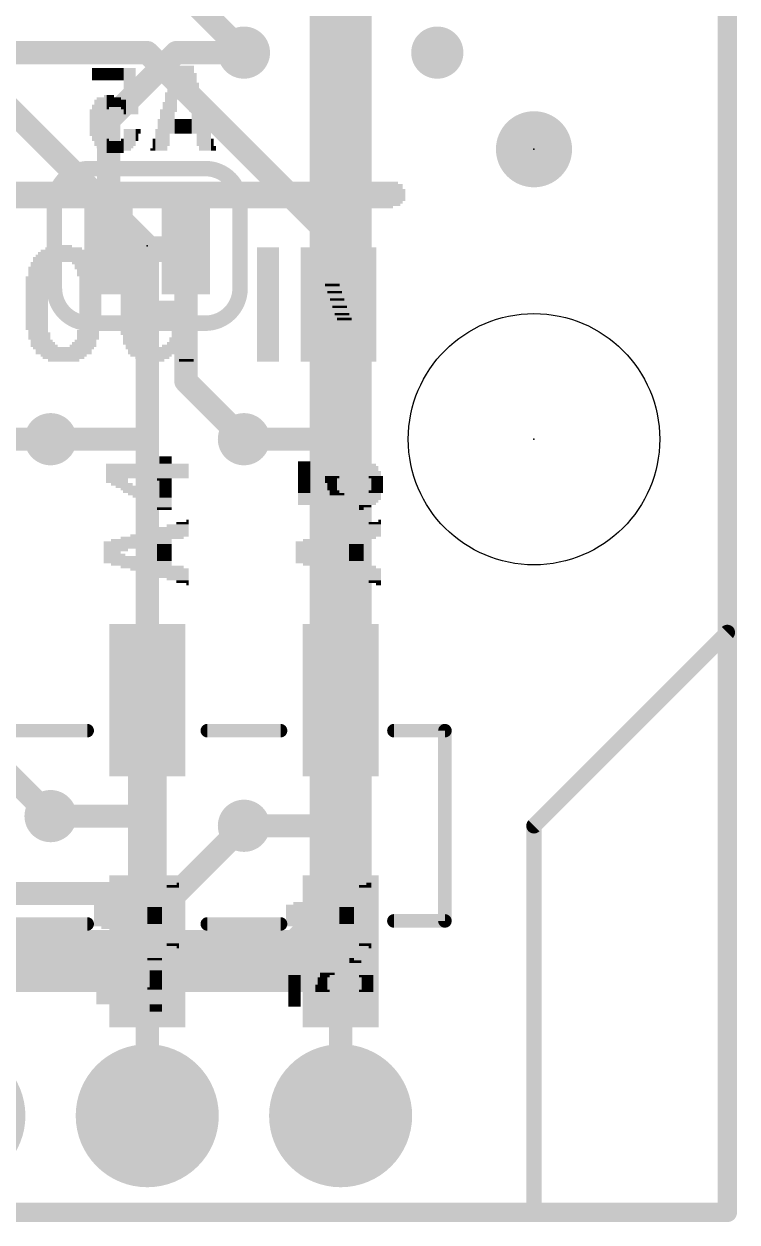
# Model space of a CAD drawing. Extents: x -25 to 82, y -36 to 56.
# Drawn here: x 59.34 to 68.71, y -2.67 to 13.08 of the extents above; entities that cross this region are included whole.
import ezdxf

# ---------------------------------------------------------------- set-up
doc = ezdxf.new("R2010")
doc.units = 0
for name, color, linetype in [('1', 12, 'CONTINUOUS'), ('16', 132, 'CONTINUOUS'), ('17', 110, 'CONTINUOUS'), ('18', 110, 'CONTINUOUS'), ('20', 31, 'CONTINUOUS'), ('21', 41, 'CONTINUOUS'), ('22', 40, 'CONTINUOUS'), ('23', 53, 'CONTINUOUS'), ('24', 53, 'CONTINUOUS'), ('51', 53, 'CONTINUOUS')]:
    doc.layers.add(name, color=color, linetype=linetype)

# ---------------------------------------------------------------- blocks, each defined once
blk = doc.blocks.new('RECT')
blk.add_solid([(-0.5, -0.5), (0.5, -0.5), (-0.5, 0.5), (0.5, 0.5)])
blk = doc.blocks.new('PIE')
at = {"const_width": 0.5}
blk.add_lwpolyline([(0, -0.25, 1), (0, 0.25, 1), (0, -0.25)], format="xyb", dxfattribs=at)
blk = doc.blocks.new('ROUNDP')
at = {"const_width": 0.5}
blk.add_lwpolyline([(0, -0.25, 1), (0, 0.25, 1), (0, -0.25)], format="xyb", dxfattribs=at)
blk = doc.blocks.new('ROUNDV')
at = {"const_width": 0.5}
blk.add_lwpolyline([(0, -0.25, 1), (0, 0.25, 1), (0, -0.25)], format="xyb", dxfattribs=at)

msp = doc.modelspace()

# ---------------------------------------------------------------- linework, layer by layer
at = {"layer": '1'}
for points, const_width in [([(68.58, 55.88), (68.58, -2.54)], 0.254), ([(62.23, 12.7), (60.96, 13.97)], 0.3048), ([(43.18, 12.7), (60.96, 12.7)], 0.3048), ([(60.96, 12.7), (63.5, 10.16)], 0.3048), ([(59.055, 12.065), (60.96, 10.16)], 0.3048), ([(60.96, 10.16), (60.96, 7.62)], 0.3048), ([(63.5, 10.16), (63.5, 7.62)], 0.3048), ([(59.69, 7.62), (60.96, 7.62)], 0.3048), ([(60.96, 7.62), (60.96, 2.667)], 0.3048), ([(62.23, 7.62), (63.5, 7.62)], 0.3048), ([(63.5, 7.62), (63.5, 4.19)], 0.3048), ([(60.96, 4.19), (60.96, 0.89)], 0.508), ([(60.96, 4.19), (60.96, 0.89)], 0.508), ([(63.5, 4.19), (63.5, 0.89)], 0.508), ([(63.5, 4.19), (63.5, 0.89)], 0.508), ([(60.96, 4.19), (60.96, 2.667)], 0.254), ([(63.5, 2.54), (63.5, 4.19)], 0.3048), ([(59.69, 2.667), (60.96, 2.667)], 0.3048), ([(60.96, 2.667), (60.96, 0.89)], 0.3048), ([(62.23, 2.54), (63.5, 2.54)], 0.3048), ([(63.5, 2.54), (63.5, 0.89)], 0.254), ([(60.96, 0.89), (60.96, -1.27)], 0.3048), ([(63.5, 0.89), (63.5, -1.27)], 0.3048), ([(68.58, -2.54), (0, -2.54)], 0.254)]:
    msp.add_lwpolyline(points, dxfattribs=dict(at, const_width=const_width))
for points, const_width in [([(61.0139, 12.7539, 1), (60.9061, 12.6461)], 0.1524), ([(60.96, 12.6238, 1), (60.96, 12.7762)], 0.1524), ([(62.1761, 12.6461, 1), (62.2839, 12.7539)], 0.1524), ([(61.0362, 10.16, 1), (60.8838, 10.16)], 0.1524), ([(60.9061, 10.1061, 1), (61.0139, 10.2139)], 0.1524), ([(63.5762, 10.16, 1), (63.4238, 10.16)], 0.1524), ([(63.4461, 10.1061, 1), (63.5539, 10.2139)], 0.1524), ([(59.69, 7.6962, 1), (59.69, 7.5438)], 0.1524), ([(61.0362, 7.62, 1), (60.8838, 7.62)], 0.1524), ([(60.96, 7.5438, 1), (60.96, 7.6962)], 0.1524), ([(62.23, 7.6962, 1), (62.23, 7.5438)], 0.1524), ([(63.5762, 7.62, 1), (63.4238, 7.62)], 0.1524), ([(63.5, 7.5438, 1), (63.5, 7.6962)], 0.1524), ([(60.8838, 7.62, 1), (61.0362, 7.62)], 0.1524), ([(63.4238, 7.62, 1), (63.5762, 7.62)], 0.1524), ([(61.087, 4.19, 1), (60.833, 4.19)], 0.254), ([(61.087, 4.19, 1), (60.833, 4.19)], 0.254), ([(63.627, 4.19, 1), (63.373, 4.19)], 0.254), ([(63.627, 4.19, 1), (63.373, 4.19)], 0.254), ([(61.0235, 4.19, 1), (60.8965, 4.19)], 0.127), ([(63.5762, 4.19, 1), (63.4238, 4.19)], 0.1524), ([(63.4238, 4.19, 1), (63.5762, 4.19)], 0.1524), ([(59.69, 2.7432, 1), (59.69, 2.5908)], 0.1524), ([(61.0362, 2.667, 1), (60.8838, 2.667)], 0.1524), ([(60.8838, 2.667, 1), (61.0362, 2.667)], 0.1524), ([(60.8965, 2.667, 1), (61.0235, 2.667)], 0.127), ([(60.96, 2.5908, 1), (60.96, 2.7432)], 0.1524), ([(62.23, 2.6162, 1), (62.23, 2.4638)], 0.1524), ([(63.5, 2.4638, 1), (63.5, 2.6162)], 0.1524), ([(63.4238, 2.54, 1), (63.5762, 2.54)], 0.1524), ([(63.5635, 2.54, 1), (63.4365, 2.54)], 0.127), ([(60.833, 0.89, 1), (61.087, 0.89)], 0.254), ([(60.833, 0.89, 1), (61.087, 0.89)], 0.254), ([(61.0362, 0.89, 1), (60.8838, 0.89)], 0.1524), ([(60.8838, 0.89, 1), (61.0362, 0.89)], 0.1524), ([(63.373, 0.89, 1), (63.627, 0.89)], 0.254), ([(63.373, 0.89, 1), (63.627, 0.89)], 0.254), ([(63.5762, 0.89, 1), (63.4238, 0.89)], 0.1524), ([(63.4365, 0.89, 1), (63.5635, 0.89)], 0.127), ([(60.8838, -1.27, 1), (61.0362, -1.27)], 0.1524), ([(63.4238, -1.27, 1), (63.5762, -1.27)], 0.1524), ([(68.5165, -2.54, 1), (68.6435, -2.54)], 0.127), ([(68.58, -2.6035, 1), (68.58, -2.4765)], 0.127)]:
    msp.add_lwpolyline(points, format="xyb", dxfattribs=dict(at, const_width=const_width))
at = {"layer": '16'}
for points, const_width in [([(68.58, 55.88), (68.58, -2.54)], 0.254), ([(63.5, 1.27), (63.5, 13.97)], 0.8128), ([(61.341, 12.7), (60.452, 11.811)], 0.3048), ([(61.341, 12.7), (62.23, 12.7)], 0.3048), ([(60.452, 10.16), (60.452, 11.811)], 0.3048), ([(61.468, 10.16), (60.452, 10.16)], 0.254), ([(61.468, 10.16), (60.452, 10.16)], 0.254), ([(61.468, 10.16), (61.468, 8.382)], 0.3048), ([(53.34, 9.017), (59.69, 2.667)], 0.3048), ([(61.468, 8.382), (62.23, 7.62)], 0.3048), ([(58.42, 7.62), (59.69, 7.62)], 0.3048), ([(61.341, 1.651), (62.23, 2.54)], 0.3048), ([(59.182, 1.651), (61.341, 1.651)], 0.3048), ([(62.992, 0.762), (63.5, 1.27)], 0.8128), ([(58.42, 0.762), (62.992, 0.762)], 0.8128), ([(68.58, -2.54), (0, -2.54)], 0.254)]:
    msp.add_lwpolyline(points, dxfattribs=dict(at, const_width=const_width))
for points, const_width in [([(61.341, 12.7762, 1), (61.341, 12.6238)], 0.1524), ([(61.3949, 12.6461, 1), (61.2871, 12.7539)], 0.1524), ([(62.23, 12.6238, 1), (62.23, 12.7762)], 0.1524), ([(60.5282, 11.811, 1), (60.3758, 11.811)], 0.1524), ([(60.3981, 11.8649, 1), (60.5059, 11.7571)], 0.1524), ([(60.3758, 10.16, 1), (60.5282, 10.16)], 0.1524), ([(60.452, 10.2235, 1), (60.452, 10.0965)], 0.127), ([(60.452, 10.2235, 1), (60.452, 10.0965)], 0.127), ([(61.5442, 10.16, 1), (61.3918, 10.16)], 0.1524), ([(61.468, 10.0965, 1), (61.468, 10.2235)], 0.127), ([(61.468, 10.0965, 1), (61.468, 10.2235)], 0.127), ([(61.5219, 8.4359, 1), (61.4141, 8.3281)], 0.1524), ([(61.3918, 8.382, 1), (61.5442, 8.382)], 0.1524), ([(59.69, 7.5438, 1), (59.69, 7.6962)], 0.1524), ([(62.1761, 7.5661, 1), (62.2839, 7.6739)], 0.1524), ([(59.6361, 2.6131, 1), (59.7439, 2.7209)], 0.1524), ([(62.2839, 2.4861, 1), (62.1761, 2.5939)], 0.1524), ([(61.2871, 1.7049, 1), (61.3949, 1.5971)], 0.1524), ([(61.341, 1.5748, 1), (61.341, 1.7272)], 0.1524), ([(63.6437, 1.1263, 1), (63.3563, 1.4137)], 0.4064), ([(63.2968, 1.27, 1), (63.7032, 1.27)], 0.4064), ([(62.8483, 0.9057, 1), (63.1357, 0.6183)], 0.4064), ([(62.992, 0.5588, 1), (62.992, 0.9652)], 0.4064), ([(68.5165, -2.54, 1), (68.6435, -2.54)], 0.127), ([(68.58, -2.6035, 1), (68.58, -2.4765)], 0.127)]:
    msp.add_lwpolyline(points, format="xyb", dxfattribs=dict(at, const_width=const_width))
at = {"layer": '20', "const_width": 0.2032}
for points in [[(68.58, 37.846), (68.58, 5.08)], [(68.58, 5.08), (66.04, 2.54)], [(66.04, 2.54), (66.04, -2.54)], [(66.04, -2.54), (0, -2.54)]]:
    msp.add_lwpolyline(points, dxfattribs=at)
at = {"layer": '20', "const_width": 0.1016}
for points in [[(68.5292, 5.08, 1), (68.6308, 5.08)], [(68.6159, 5.0441, 1), (68.5441, 5.1159)], [(66.0908, 2.54, 1), (65.9892, 2.54)], [(66.0041, 2.5759, 1), (66.0759, 2.5041)], [(65.9892, -2.54, 1), (66.0908, -2.54)], [(66.04, -2.5908, 1), (66.04, -2.4892)]]:
    msp.add_lwpolyline(points, format="xyb", dxfattribs=at)
at = {"layer": '20'}
msp.add_circle((66.04, 7.62), 1.651, dxfattribs=at)
at = {"layer": '21', "const_width": 0.1778}
for points in [[(59.209, 3.79), (60.171, 3.79)], [(61.749, 3.79), (62.711, 3.79)], [(64.2, 3.79), (64.87, 3.79)], [(64.87, 3.79), (64.87, 1.29)], [(59.209, 1.25), (60.171, 1.25)], [(61.749, 1.25), (62.711, 1.25)], [(64.87, 1.29), (64.2, 1.29)]]:
    msp.add_lwpolyline(points, dxfattribs=at)
at = {"layer": '21', "const_width": 0.0889}
for points in [[(60.171, 3.7456, 1), (60.171, 3.8344)], [(61.749, 3.8344, 1), (61.749, 3.7456)], [(62.711, 3.7456, 1), (62.711, 3.8344)], [(64.2, 3.8344, 1), (64.2, 3.7456)], [(64.9145, 3.79, 1), (64.8256, 3.79)], [(64.87, 3.7456, 1), (64.87, 3.8344)], [(60.171, 1.2055, 1), (60.171, 1.2945)], [(61.749, 1.2945, 1), (61.749, 1.2055)], [(62.711, 1.2055, 1), (62.711, 1.2945)], [(64.2, 1.3345, 1), (64.2, 1.2455)], [(64.8256, 1.29, 1), (64.9145, 1.29)], [(64.87, 1.2455, 1), (64.87, 1.3345)]]:
    msp.add_lwpolyline(points, format="xyb", dxfattribs=at)
at = {"layer": '22'}
for points, const_width in [([(60.198, 11.176, 0.4142), (59.7408, 10.7188)], 0.2032), ([(60.198, 11.2268, 1), (60.198, 11.1252)], 0.1016), ([(60.198, 11.1252, 1), (60.198, 11.2268)], 0.1016), ([(62.1792, 10.7188, 0.4142), (61.722, 11.176)], 0.2032), ([(61.722, 11.2268, 1), (61.722, 11.1252)], 0.1016), ([(61.722, 11.1252, 1), (61.722, 11.2268)], 0.1016), ([(59.7916, 10.7188, 1), (59.69, 10.7188)], 0.1016), ([(59.69, 10.7188, 1), (59.7916, 10.7188)], 0.1016), ([(62.23, 10.7188, 1), (62.1284, 10.7188)], 0.1016), ([(62.1284, 10.7188, 1), (62.23, 10.7188)], 0.1016), ([(59.7408, 9.6012, 0.4142), (60.198, 9.144)], 0.2032), ([(59.7916, 9.6012, 1), (59.69, 9.6012)], 0.1016), ([(59.69, 9.6012, 1), (59.7916, 9.6012)], 0.1016), ([(61.722, 9.144, 0.4142), (62.1792, 9.6012)], 0.2032), ([(62.23, 9.6012, 1), (62.1284, 9.6012)], 0.1016), ([(62.1284, 9.6012, 1), (62.23, 9.6012)], 0.1016), ([(60.198, 9.1948, 1), (60.198, 9.0932)], 0.1016), ([(60.198, 9.0932, 1), (60.198, 9.1948)], 0.1016), ([(61.722, 9.1948, 1), (61.722, 9.0932)], 0.1016), ([(61.722, 9.0932, 1), (61.722, 9.1948)], 0.1016)]:
    msp.add_lwpolyline(points, format="xyb", dxfattribs=dict(at, const_width=const_width))
at = {"layer": '22', "const_width": 0.2032}
for points in [[(61.722, 11.176), (60.198, 11.176)], [(59.7408, 9.6012), (59.7408, 10.7188)], [(62.1792, 9.6012), (62.1792, 10.7188)], [(60.198, 9.144), (61.722, 9.144)]]:
    msp.add_lwpolyline(points, dxfattribs=at)
at = {"layer": '23'}
for p in [(66.04, 11.43), (66.04, 7.62)]:
    msp.add_point(p, dxfattribs=at)
at = {"layer": '24'}
msp.add_point((60.96, 10.16), dxfattribs=at)

# ---------------------------------------------------------------- block references
at = {"layer": '1'}
msp.add_blockref('PIE', (66.04, 11.43), dxfattribs=at)
at = {"layer": '1', "xscale": 2}
for p, rotation in [((60.96, 4.19), 90), ((63.5, 4.19), 270), ((60.96, 0.89), 270), ((63.5, 0.89), 90)]:
    msp.add_blockref('RECT', p, dxfattribs=dict(at, rotation=rotation))
at = {"layer": '16', "xscale": 0.635, "yscale": 1.27, "rotation": 180}
for p in [(60.452, 10.16), (61.468, 10.16)]:
    msp.add_blockref('RECT', p, dxfattribs=at)
at = {"layer": '17', "xscale": 1.8796, "yscale": 1.8796, "rotation": 90}
for p in [(58.42, -1.27), (58.42, -1.27), (60.96, -1.27), (60.96, -1.27), (63.5, -1.27), (63.5, -1.27)]:
    msp.add_blockref('ROUNDP', p, dxfattribs=at)
at = {"layer": '18', "xscale": 0.6858, "yscale": 0.6858}
for p in [(62.23, 12.7), (62.23, 12.7), (64.77, 12.7), (64.77, 12.7), (59.69, 7.62), (59.69, 7.62), (62.23, 7.62), (62.23, 7.62), (59.69, 2.667), (59.69, 2.667), (62.23, 2.54), (62.23, 2.54)]:
    msp.add_blockref('ROUNDV', p, dxfattribs=at)
at = {"layer": '21'}
for p, xscale, yscale in [((57.0954, 10.8925), 14.5059, 0.032), ((57.0954, 10.8605), 14.5059, 0.032), ((57.0954, 10.9244), 14.4399, 0.0318), ((57.1106, 10.9563), 14.4094, 0.032), ((57.1106, 10.9883), 14.2824, 0.032), ((57.0954, 10.8285), 14.5059, 0.032), ((57.0954, 10.7965), 14.5059, 0.032), ((57.1119, 10.7646), 14.4729, 0.0318), ((57.0954, 10.7328), 14.4399, 0.032), ((57.0941, 10.7008), 14.3764, 0.032), ((57.0954, 10.6688), 14.1859, 0.032), ((59.8602, 10.0617), 0.6706, 0.032), ((59.8615, 10.0937), 0.6071, 0.032), ((59.8615, 10.1257), 0.4801, 0.032), ((59.8602, 10.1576), 0.2235, 0.0318), ((61.1073, 10.0617), 0.6706, 0.032), ((61.0908, 10.0937), 0.5766, 0.032), ((61.0921, 10.1257), 0.447, 0.032), ((61.1073, 10.1576), 0.2235, 0.0318), ((62.545, 10.1257), 0.2896, 0.032), ((62.545, 10.0937), 0.2896, 0.032), ((62.545, 10.0617), 0.2896, 0.032), ((63.152, 10.1257), 0.3505, 0.032), ((63.152, 10.0937), 0.3505, 0.032), ((63.1685, 10.0617), 0.3835, 0.032), ((63.8391, 10.1257), 0.2565, 0.032), ((63.8391, 10.0937), 0.2565, 0.032), ((63.8391, 10.0617), 0.2565, 0.032), ((59.5884, 9.9339), 0.32, 0.032), ((59.8615, 9.9979), 0.8001, 0.032), ((59.8615, 9.9659), 0.8001, 0.032), ((59.8615, 10.0298), 0.7341, 0.0318), ((60.132, 9.9339), 0.32, 0.032), ((60.8355, 9.9339), 0.32, 0.032), ((61.1073, 9.9659), 0.7976, 0.032), ((61.0921, 9.9979), 0.7671, 0.032), ((61.0908, 10.0298), 0.7036, 0.0318), ((61.3461, 9.9339), 0.32, 0.032), ((62.545, 10.0298), 0.2896, 0.0318), ((62.545, 9.9979), 0.2896, 0.032), ((62.545, 9.9659), 0.2896, 0.032), ((62.545, 9.9339), 0.2896, 0.032), ((63.1685, 10.0298), 0.3835, 0.0318), ((63.1685, 9.9979), 0.3835, 0.032), ((63.1838, 9.9659), 0.414, 0.032), ((63.1838, 9.9339), 0.414, 0.032), ((63.8391, 10.0298), 0.2565, 0.0318), ((63.8391, 9.9979), 0.2565, 0.032), ((63.8391, 9.9659), 0.2565, 0.032), ((63.8391, 9.9339), 0.2565, 0.032), ((59.5579, 9.8701), 0.32, 0.0318), ((59.5414, 9.8382), 0.287, 0.032), ((59.5414, 9.8062), 0.287, 0.032), ((59.5414, 9.7742), 0.287, 0.032), ((59.5732, 9.9019), 0.2896, 0.032), ((60.1485, 9.9019), 0.287, 0.032), ((60.165, 9.8701), 0.32, 0.0318), ((60.1802, 9.8382), 0.2896, 0.032), ((60.1802, 9.8062), 0.2896, 0.032), ((60.1802, 9.7742), 0.2896, 0.032), ((60.8025, 9.8701), 0.32, 0.0318), ((60.7873, 9.8382), 0.2896, 0.032), ((60.7873, 9.8062), 0.2896, 0.032), ((60.7873, 9.7742), 0.2896, 0.032), ((60.8355, 9.9019), 0.32, 0.032), ((61.3791, 9.9019), 0.32, 0.032), ((61.3791, 9.8701), 0.32, 0.0318), ((61.3943, 9.8382), 0.2896, 0.032), ((61.3943, 9.8062), 0.2896, 0.032), ((61.4109, 9.7742), 0.2565, 0.032), ((62.545, 9.9019), 0.2896, 0.032), ((62.545, 9.8701), 0.2896, 0.0318), ((62.545, 9.8382), 0.2896, 0.032), ((62.545, 9.8062), 0.2896, 0.032), ((62.545, 9.7742), 0.2896, 0.032), ((63.2155, 9.7742), 0.4775, 0.032), ((63.1838, 9.9019), 0.414, 0.032), ((63.2003, 9.8701), 0.447, 0.0318), ((63.2003, 9.8382), 0.447, 0.032), ((63.2003, 9.8062), 0.447, 0.032), ((63.8391, 9.9019), 0.2565, 0.032), ((63.8391, 9.8701), 0.2565, 0.0318), ((63.8391, 9.8382), 0.2565, 0.032), ((63.8391, 9.8062), 0.2565, 0.032), ((63.8391, 9.7742), 0.2565, 0.032), ((59.5097, 9.7422), 0.2896, 0.032), ((59.5097, 9.7103), 0.2896, 0.0318), ((59.5097, 9.6784), 0.2896, 0.032), ((59.5097, 9.6464), 0.2896, 0.032), ((59.5097, 9.6144), 0.2896, 0.032), ((60.212, 9.7422), 0.287, 0.032), ((60.212, 9.7103), 0.287, 0.0318), ((60.212, 9.6784), 0.287, 0.032), ((60.212, 9.6464), 0.287, 0.032), ((60.212, 9.6144), 0.287, 0.032), ((60.7555, 9.7422), 0.287, 0.032), ((60.7555, 9.7103), 0.287, 0.0318), ((60.7555, 9.6784), 0.287, 0.032), ((60.7555, 9.6464), 0.287, 0.032), ((60.7555, 9.6144), 0.287, 0.032), ((61.4109, 9.7422), 0.2565, 0.032), ((61.4109, 9.7103), 0.2565, 0.0318), ((62.545, 9.7422), 0.2896, 0.032), ((62.545, 9.7103), 0.2896, 0.0318), ((62.545, 9.6784), 0.2896, 0.032), ((62.545, 9.6464), 0.2896, 0.032), ((62.545, 9.6144), 0.2896, 0.032), ((63.2155, 9.7422), 0.4775, 0.032), ((63.232, 9.7103), 0.5105, 0.0318), ((63.1038, 9.6784), 0.254, 0.032), ((63.1038, 9.6464), 0.254, 0.032), ((63.1038, 9.6144), 0.254, 0.032), ((63.3755, 9.6784), 0.2235, 0.032), ((63.4073, 9.6144), 0.2261, 0.032), ((63.3908, 9.6464), 0.193, 0.032), ((63.8391, 9.7422), 0.2565, 0.032), ((63.8391, 9.7103), 0.2565, 0.0318), ((63.8391, 9.6784), 0.2565, 0.032), ((63.8391, 9.6464), 0.2565, 0.032), ((63.8391, 9.6144), 0.2565, 0.032), ((59.5097, 9.5825), 0.2896, 0.0318), ((59.5097, 9.5507), 0.2896, 0.032), ((59.5097, 9.5187), 0.2896, 0.032), ((59.5097, 9.4866), 0.2896, 0.032), ((59.5097, 9.4546), 0.2896, 0.032), ((60.212, 9.5825), 0.287, 0.0318), ((60.212, 9.5507), 0.287, 0.032), ((60.212, 9.5187), 0.287, 0.032), ((60.212, 9.4866), 0.287, 0.032), ((60.212, 9.4546), 0.287, 0.032), ((60.7555, 9.5825), 0.287, 0.0318), ((60.7555, 9.5507), 0.287, 0.032), ((60.7555, 9.5187), 0.287, 0.032), ((60.7555, 9.4866), 0.287, 0.032), ((60.7555, 9.4546), 0.287, 0.032), ((62.545, 9.5825), 0.2896, 0.0318), ((62.545, 9.5507), 0.2896, 0.032), ((62.545, 9.5187), 0.2896, 0.032), ((62.545, 9.4866), 0.2896, 0.032), ((62.545, 9.4546), 0.2896, 0.032), ((63.1038, 9.5825), 0.254, 0.0318), ((63.1038, 9.5507), 0.254, 0.032), ((63.1038, 9.5187), 0.254, 0.032), ((63.1038, 9.4866), 0.254, 0.032), ((63.1038, 9.4546), 0.254, 0.032), ((63.4073, 9.5825), 0.2261, 0.0318), ((63.439, 9.5187), 0.2235, 0.032), ((63.439, 9.4866), 0.2235, 0.032), ((63.4238, 9.5507), 0.193, 0.032), ((63.4556, 9.4546), 0.1905, 0.032), ((63.8391, 9.5825), 0.2565, 0.0318), ((63.8391, 9.5507), 0.2565, 0.032), ((63.8391, 9.5187), 0.2565, 0.032), ((63.8391, 9.4866), 0.2565, 0.032), ((63.8391, 9.4546), 0.2565, 0.032), ((59.5097, 9.4228), 0.2896, 0.0318), ((59.5097, 9.3909), 0.2896, 0.032), ((59.5097, 9.3589), 0.2896, 0.032), ((59.5097, 9.3269), 0.2896, 0.032), ((59.5097, 9.2949), 0.2896, 0.032), ((60.212, 9.4228), 0.287, 0.0318), ((60.212, 9.3909), 0.287, 0.032), ((60.212, 9.3589), 0.287, 0.032), ((60.212, 9.3269), 0.287, 0.032), ((60.212, 9.2949), 0.287, 0.032), ((60.7403, 9.4228), 0.2565, 0.0318), ((60.7555, 9.3909), 0.287, 0.032), ((60.7555, 9.3589), 0.287, 0.032), ((60.7555, 9.3269), 0.287, 0.032), ((60.7555, 9.2949), 0.287, 0.032), ((61.3308, 9.4228), 0.4775, 0.0318), ((61.3308, 9.3909), 0.4775, 0.032), ((61.3308, 9.3589), 0.4775, 0.032), ((61.3308, 9.3269), 0.4775, 0.032), ((61.3308, 9.2949), 0.4775, 0.032), ((62.545, 9.4228), 0.2896, 0.0318), ((62.545, 9.3909), 0.2896, 0.032), ((62.545, 9.3589), 0.2896, 0.032), ((62.545, 9.3269), 0.2896, 0.032), ((62.545, 9.2949), 0.2896, 0.032), ((63.1038, 9.4228), 0.254, 0.0318), ((63.1038, 9.3909), 0.254, 0.032), ((63.1038, 9.3589), 0.254, 0.032), ((63.1038, 9.3269), 0.254, 0.032), ((63.1038, 9.2949), 0.254, 0.032), ((63.4721, 9.4228), 0.2235, 0.0318), ((63.4721, 9.3909), 0.2235, 0.032), ((63.5025, 9.3269), 0.2235, 0.032), ((63.5025, 9.2949), 0.2235, 0.032), ((63.4873, 9.3589), 0.193, 0.032), ((63.8391, 9.4228), 0.2565, 0.0318), ((63.8391, 9.3909), 0.2565, 0.032), ((63.8391, 9.3589), 0.2565, 0.032), ((63.8391, 9.3269), 0.2565, 0.032), ((63.8391, 9.2949), 0.2565, 0.032), ((59.5097, 9.263), 0.2896, 0.0318), ((59.5097, 9.2311), 0.2896, 0.032), ((59.5097, 9.1991), 0.2896, 0.032), ((59.5097, 9.1671), 0.2896, 0.032), ((59.5097, 9.1352), 0.2896, 0.0318), ((60.212, 9.263), 0.287, 0.0318), ((60.212, 9.2311), 0.287, 0.032), ((60.212, 9.1991), 0.287, 0.032), ((60.212, 9.1671), 0.287, 0.032), ((60.212, 9.1352), 0.287, 0.0318), ((60.7555, 9.263), 0.287, 0.0318), ((60.7555, 9.2311), 0.287, 0.032), ((60.7555, 9.1991), 0.287, 0.032), ((60.7555, 9.1671), 0.287, 0.032), ((60.7555, 9.1352), 0.287, 0.0318), ((61.3308, 9.263), 0.4775, 0.0318), ((61.4261, 9.2311), 0.287, 0.032), ((61.4261, 9.1991), 0.287, 0.032), ((61.4261, 9.1671), 0.287, 0.032), ((61.4261, 9.1352), 0.287, 0.0318), ((62.545, 9.263), 0.2896, 0.0318), ((62.545, 9.2311), 0.2896, 0.032), ((62.545, 9.1991), 0.2896, 0.032), ((62.545, 9.1671), 0.2896, 0.032), ((62.545, 9.1352), 0.2896, 0.0318), ((63.1038, 9.263), 0.254, 0.0318), ((63.1038, 9.2311), 0.254, 0.032), ((63.1038, 9.1991), 0.254, 0.032), ((63.1038, 9.1671), 0.254, 0.032), ((63.1038, 9.1352), 0.254, 0.0318), ((63.5191, 9.263), 0.1905, 0.0318), ((63.5356, 9.2311), 0.2235, 0.032), ((63.5508, 9.1991), 0.193, 0.032), ((63.566, 9.1671), 0.2235, 0.032), ((63.566, 9.1352), 0.2235, 0.0318), ((63.8391, 9.263), 0.2565, 0.0318), ((63.8391, 9.2311), 0.2565, 0.032), ((63.8391, 9.1991), 0.2565, 0.032), ((63.8391, 9.1671), 0.2565, 0.032), ((63.8391, 9.1352), 0.2565, 0.0318), ((59.5097, 9.1034), 0.2896, 0.032), ((59.5097, 9.0714), 0.2896, 0.032), ((59.5414, 9.0073), 0.287, 0.032), ((59.5414, 8.9755), 0.287, 0.0318), ((59.5262, 9.0394), 0.2565, 0.032), ((60.1802, 9.0394), 0.2896, 0.032), ((60.1802, 9.0073), 0.2896, 0.032), ((60.1802, 8.9755), 0.2896, 0.0318), ((60.212, 9.1034), 0.287, 0.032), ((60.212, 9.0714), 0.287, 0.032), ((60.7555, 9.1034), 0.287, 0.032), ((60.7555, 9.0714), 0.287, 0.032), ((60.7555, 9.0394), 0.287, 0.032), ((60.772, 9.0073), 0.32, 0.032), ((60.7873, 8.9755), 0.2896, 0.0318), ((61.4261, 9.1034), 0.287, 0.032), ((61.4261, 9.0714), 0.287, 0.032), ((61.4261, 9.0394), 0.287, 0.032), ((61.4261, 9.0073), 0.287, 0.032), ((61.4261, 8.9755), 0.287, 0.0318), ((62.545, 9.1034), 0.2896, 0.032), ((62.545, 9.0714), 0.2896, 0.032), ((62.545, 9.0394), 0.2896, 0.032), ((62.545, 9.0073), 0.2896, 0.032), ((62.545, 8.9755), 0.2896, 0.0318), ((63.1038, 9.1034), 0.254, 0.032), ((63.1038, 9.0714), 0.254, 0.032), ((63.1038, 9.0394), 0.254, 0.032), ((63.1038, 9.0073), 0.254, 0.032), ((63.1038, 8.9755), 0.254, 0.0318), ((63.7273, 9.1034), 0.4801, 0.032), ((63.7273, 9.0714), 0.4801, 0.032), ((63.7273, 9.0394), 0.4801, 0.032), ((63.7438, 9.0073), 0.447, 0.032), ((63.7438, 8.9755), 0.447, 0.0318), ((59.5414, 8.9436), 0.287, 0.032), ((59.5732, 8.9116), 0.2896, 0.032), ((59.5884, 8.8796), 0.32, 0.032), ((59.6049, 8.8476), 0.3531, 0.032), ((59.8615, 8.8157), 0.8001, 0.0318), ((60.1167, 8.8476), 0.3505, 0.032), ((60.132, 8.8796), 0.32, 0.032), ((60.1485, 8.9116), 0.287, 0.032), ((60.1802, 8.9436), 0.2896, 0.032), ((60.7873, 8.9436), 0.2896, 0.032), ((60.8025, 8.9116), 0.32, 0.032), ((60.819, 8.8796), 0.3531, 0.032), ((60.8508, 8.8476), 0.3505, 0.032), ((61.1226, 8.8157), 0.8941, 0.0318), ((61.3626, 8.8476), 0.414, 0.032), ((61.3943, 8.8796), 0.3505, 0.032), ((61.4096, 8.9436), 0.32, 0.032), ((61.4096, 8.9116), 0.32, 0.032), ((62.545, 8.9436), 0.2896, 0.032), ((62.545, 8.9116), 0.2896, 0.032), ((62.545, 8.8796), 0.2896, 0.032), ((62.545, 8.8476), 0.2896, 0.032), ((62.545, 8.8157), 0.2896, 0.0318), ((63.1038, 8.9436), 0.254, 0.032), ((63.1038, 8.9116), 0.254, 0.032), ((63.1038, 8.8796), 0.254, 0.032), ((63.1038, 8.8476), 0.254, 0.032), ((63.1038, 8.8157), 0.254, 0.0318), ((63.7438, 8.9436), 0.447, 0.032), ((63.7591, 8.9116), 0.4166, 0.032), ((63.7591, 8.8796), 0.4166, 0.032), ((63.7591, 8.8476), 0.4166, 0.032), ((63.7756, 8.8157), 0.3835, 0.0318), ((59.8615, 8.7838), 0.7341, 0.032), ((59.8615, 8.7518), 0.7341, 0.032), ((59.8615, 8.7198), 0.6071, 0.032), ((59.8602, 8.6879), 0.5436, 0.0318), ((59.8615, 8.6561), 0.414, 0.032), ((61.0121, 8.7518), 0.6071, 0.032), ((61.1391, 8.7838), 0.8611, 0.032), ((61.0108, 8.7198), 0.5436, 0.032), ((61.026, 8.6879), 0.447, 0.0318), ((61.0273, 8.6561), 0.3175, 0.032), ((61.4578, 8.7518), 0.2235, 0.032), ((61.4578, 8.7198), 0.2235, 0.032), ((61.4578, 8.6879), 0.2235, 0.0318), ((61.4744, 8.6561), 0.1905, 0.032), ((62.545, 8.7838), 0.2896, 0.032), ((62.545, 8.7518), 0.2896, 0.032), ((62.545, 8.7198), 0.2896, 0.032), ((62.545, 8.6879), 0.2896, 0.0318), ((62.545, 8.6561), 0.2896, 0.032), ((63.1038, 8.7838), 0.254, 0.032), ((63.1038, 8.7518), 0.254, 0.032), ((63.1038, 8.7198), 0.254, 0.032), ((63.1038, 8.6879), 0.254, 0.0318), ((63.1038, 8.6561), 0.254, 0.032), ((63.7756, 8.7838), 0.3835, 0.032), ((63.7756, 8.7518), 0.3835, 0.032), ((63.7908, 8.7198), 0.3531, 0.032), ((63.7908, 8.6879), 0.3531, 0.0318), ((63.8073, 8.6561), 0.32, 0.032), ((60.96, 7.2822), 1.0871, 0.032), ((60.96, 7.2502), 1.0871, 0.032), ((61.2, 7.3779), 0.16, 0.032), ((61.2, 7.3459), 0.16, 0.032), ((61.2, 7.3141), 0.16, 0.0318), ((63.0212, 7.3141), 0.16, 0.0318), ((63.0212, 7.2822), 0.16, 0.032), ((63.0212, 7.2502), 0.16, 0.032), ((63.66, 7.2502), 0.6706, 0.032), ((63.6613, 7.2822), 0.6071, 0.032), ((63.6613, 7.3141), 0.4801, 0.0318), ((63.66, 7.3459), 0.3505, 0.032), ((60.96, 7.2182), 1.0871, 0.032), ((60.96, 7.1863), 1.0871, 0.0318), ((60.96, 7.1544), 1.0871, 0.032), ((60.96, 7.1224), 1.0871, 0.032), ((60.5612, 7.0904), 0.2896, 0.032), ((61.1848, 7.0904), 0.1905, 0.032), ((63.0212, 7.2182), 0.16, 0.032), ((63.0212, 7.1863), 0.16, 0.0318), ((63.0212, 7.1544), 0.16, 0.032), ((63.0212, 7.1224), 0.16, 0.032), ((63.0212, 7.0904), 0.16, 0.032), ((63.3895, 7.1224), 0.1905, 0.032), ((63.373, 7.0904), 0.1575, 0.032), ((63.4378, 7.1544), 0.287, 0.032), ((63.66, 7.2182), 0.6706, 0.032), ((63.6765, 7.1863), 0.7036, 0.0318), ((63.8848, 7.1544), 0.287, 0.032), ((63.9636, 7.1224), 0.1905, 0.032), ((63.9801, 7.0904), 0.1575, 0.032), ((60.5612, 7.0584), 0.2896, 0.032), ((60.626, 7.0265), 0.287, 0.0318), ((60.6895, 6.9947), 0.287, 0.032), ((60.753, 6.9626), 0.287, 0.032), ((60.8013, 6.9306), 0.3175, 0.032), ((61.2, 7.0584), 0.16, 0.032), ((61.2, 7.0265), 0.16, 0.0318), ((61.2, 6.9947), 0.16, 0.032), ((61.2, 6.9626), 0.16, 0.032), ((61.2, 6.9306), 0.16, 0.032), ((63.0212, 7.0584), 0.16, 0.032), ((63.0212, 7.0265), 0.16, 0.0318), ((63.0212, 6.9947), 0.16, 0.032), ((63.0212, 6.9626), 0.16, 0.032), ((63.0212, 6.9306), 0.16, 0.032), ((63.373, 7.0584), 0.1575, 0.032), ((63.3882, 7.0265), 0.127, 0.0318), ((63.3882, 6.9947), 0.127, 0.032), ((63.3882, 6.9626), 0.127, 0.032), ((63.4213, 6.9306), 0.127, 0.032), ((63.9636, 6.9306), 0.1905, 0.032), ((63.9801, 7.0584), 0.1575, 0.032), ((63.9801, 7.0265), 0.1575, 0.0318), ((63.9801, 6.9947), 0.1575, 0.032), ((63.9801, 6.9626), 0.1575, 0.032), ((60.8648, 6.8986), 0.3175, 0.032), ((60.9295, 6.8668), 0.32, 0.0318), ((61.0565, 6.8349), 0.447, 0.032), ((61.0883, 6.8029), 0.3835, 0.032), ((61.12, 6.7709), 0.32, 0.032), ((61.2, 6.8986), 0.16, 0.032), ((61.2, 6.8668), 0.16, 0.0318), ((63.1177, 6.8986), 0.3531, 0.032), ((63.2447, 6.8668), 0.6071, 0.0318), ((63.2447, 6.8349), 0.6071, 0.032), ((63.2447, 6.8029), 0.6071, 0.032), ((63.2447, 6.7709), 0.6071, 0.032), ((63.453, 6.8986), 0.1905, 0.032), ((63.8848, 6.8986), 0.287, 0.032), ((63.8848, 6.8668), 0.287, 0.0318), ((63.8848, 6.8349), 0.287, 0.032), ((63.8683, 6.8029), 0.254, 0.032), ((63.8531, 6.7709), 0.2235, 0.032), ((61.1518, 6.739), 0.2565, 0.0318), ((61.1848, 6.7071), 0.1905, 0.032), ((63.3882, 6.739), 0.32, 0.0318), ((63.8213, 6.739), 0.16, 0.0318), ((63.7731, 6.7071), 0.0635, 0.032), ((61.2966, 6.4513), 0.414, 0.032), ((61.3601, 6.4834), 0.287, 0.032), ((61.4236, 6.5154), 0.16, 0.032), ((61.4883, 6.5474), 0.0305, 0.032), ((63.82, 6.4513), 0.4166, 0.032), ((63.8848, 6.4834), 0.287, 0.032), ((63.9483, 6.5154), 0.16, 0.032), ((64.0118, 6.5474), 0.033, 0.032), ((60.8813, 6.2917), 0.7976, 0.0318), ((61.0248, 6.3236), 0.8306, 0.032), ((61.12, 6.3556), 0.7671, 0.032), ((61.1848, 6.3876), 0.6375, 0.032), ((61.2318, 6.4195), 0.5436, 0.0318), ((63.4047, 6.2917), 0.8001, 0.0318), ((63.5495, 6.3236), 0.8306, 0.032), ((63.6448, 6.3556), 0.7671, 0.032), ((63.7083, 6.3876), 0.6401, 0.032), ((63.7565, 6.4195), 0.5436, 0.0318), ((60.833, 6.2598), 0.8941, 0.032), ((60.6895, 6.2278), 0.6071, 0.032), ((60.6095, 6.1958), 0.447, 0.032), ((60.546, 6.1638), 0.32, 0.032), ((60.4977, 6.1319), 0.2235, 0.0318), ((61.1848, 6.2278), 0.1905, 0.032), ((61.1848, 6.1958), 0.1905, 0.032), ((61.1848, 6.1638), 0.1905, 0.032), ((61.1848, 6.1319), 0.1905, 0.0318), ((63.2142, 6.2278), 0.6071, 0.032), ((63.1342, 6.1958), 0.447, 0.032), ((63.3578, 6.2598), 0.8941, 0.032), ((63.0695, 6.1638), 0.3175, 0.032), ((63.0225, 6.1319), 0.2235, 0.0318), ((63.7083, 6.2278), 0.193, 0.032), ((63.7083, 6.1958), 0.193, 0.032), ((63.7083, 6.1638), 0.193, 0.032), ((63.7083, 6.1319), 0.193, 0.0318), ((60.5295, 6.1001), 0.287, 0.032), ((60.6095, 6.0681), 0.447, 0.032), ((60.6895, 6.0361), 0.6071, 0.032), ((60.833, 6.0041), 0.8941, 0.032), ((60.8813, 5.9722), 0.7976, 0.0318), ((61.1848, 6.1001), 0.1905, 0.032), ((61.1848, 6.0681), 0.1905, 0.032), ((61.1848, 6.0361), 0.1905, 0.032), ((63.2142, 6.0361), 0.6071, 0.032), ((63.0542, 6.1001), 0.287, 0.032), ((63.1342, 6.0681), 0.447, 0.032), ((63.3578, 6.0041), 0.8941, 0.032), ((63.4047, 5.9722), 0.8001, 0.0318), ((63.7083, 6.1001), 0.193, 0.032), ((63.7083, 6.0681), 0.193, 0.032), ((63.7083, 6.0361), 0.193, 0.032), ((61.0248, 5.9403), 0.8306, 0.032), ((61.12, 5.9083), 0.7671, 0.032), ((61.1848, 5.8763), 0.6375, 0.032), ((61.2318, 5.8444), 0.5436, 0.0318), ((61.2966, 5.8125), 0.414, 0.032), ((63.5495, 5.9403), 0.8306, 0.032), ((63.6448, 5.9083), 0.7671, 0.032), ((63.7083, 5.8763), 0.6401, 0.032), ((63.7565, 5.8444), 0.5436, 0.0318), ((63.82, 5.8125), 0.4166, 0.032), ((61.3601, 5.7805), 0.287, 0.032), ((61.4236, 5.7485), 0.16, 0.032), ((61.4883, 5.7165), 0.0305, 0.032), ((63.8848, 5.7805), 0.287, 0.032), ((63.9483, 5.7485), 0.16, 0.032), ((63.9966, 5.7165), 0.0635, 0.032)]:
    msp.add_blockref('RECT', p, dxfattribs=dict(at, xscale=xscale, yscale=yscale))
at = {"layer": '22', "rotation": 270}
for p, xscale, yscale in [((60.2499, 12.4168), 0.16, 0.0318), ((60.2818, 12.4168), 0.16, 0.032), ((60.3138, 12.4168), 0.16, 0.032), ((60.3458, 12.4168), 0.16, 0.032), ((60.3777, 12.4168), 0.16, 0.0318), ((60.4096, 12.4168), 0.16, 0.032), ((60.4416, 12.4168), 0.16, 0.032), ((60.4736, 12.4168), 0.16, 0.032), ((60.5056, 12.4168), 0.16, 0.032), ((60.5375, 12.4168), 0.16, 0.0318), ((60.5694, 12.4168), 0.16, 0.032), ((60.6014, 12.4168), 0.16, 0.032), ((60.6334, 12.4168), 0.16, 0.032), ((60.6654, 12.3203), 0.3531, 0.032), ((60.6972, 12.1933), 0.6071, 0.0318), ((60.7291, 12.1933), 0.6071, 0.032), ((60.7611, 12.1933), 0.6071, 0.032), ((60.7931, 12.1933), 0.6071, 0.032), ((61.3042, 12.0802), 0.8941, 0.032), ((61.3362, 12.2238), 0.6071, 0.032), ((61.3682, 12.3038), 0.447, 0.032), ((61.4002, 12.3685), 0.3175, 0.032), ((61.4321, 12.4155), 0.2235, 0.0318), ((61.4639, 12.3838), 0.287, 0.032), ((61.4959, 12.3038), 0.447, 0.032), ((61.5279, 12.2238), 0.6071, 0.032), ((61.56, 12.0802), 0.8941, 0.032), ((61.2404, 11.8885), 0.8306, 0.032), ((61.2723, 12.0333), 0.8001, 0.0318), ((61.5918, 12.0333), 0.8001, 0.0318), ((61.6237, 11.8885), 0.8306, 0.032), ((60.4096, 12.0002), 0.287, 0.032), ((60.4416, 12.0485), 0.1905, 0.032), ((60.4736, 12.065), 0.1575, 0.032), ((60.5056, 12.065), 0.1575, 0.032), ((60.825, 12.0498), 0.32, 0.0318), ((61.2084, 11.7932), 0.7671, 0.032), ((61.6557, 11.7932), 0.7671, 0.032), ((60.2499, 11.7767), 0.4801, 0.0318), ((60.2818, 11.7767), 0.6071, 0.032), ((60.3138, 11.778), 0.6706, 0.032), ((60.3458, 11.778), 0.6706, 0.032), ((60.3777, 11.7615), 0.7036, 0.0318), ((60.5375, 12.0498), 0.127, 0.0318), ((60.5694, 12.0498), 0.127, 0.032), ((60.6014, 12.0498), 0.127, 0.032), ((60.6334, 12.0167), 0.127, 0.032), ((60.6654, 11.985), 0.1905, 0.032), ((61.1764, 11.7297), 0.6401, 0.032), ((61.6877, 11.7297), 0.6401, 0.032), ((60.2181, 11.778), 0.3505, 0.032), ((61.1127, 11.618), 0.4166, 0.032), ((61.1445, 11.6815), 0.5436, 0.0318), ((61.3362, 11.7297), 0.193, 0.032), ((61.3682, 11.7297), 0.193, 0.032), ((61.4002, 11.7297), 0.193, 0.032), ((61.4321, 11.7297), 0.193, 0.0318), ((61.4639, 11.7297), 0.193, 0.032), ((61.4959, 11.7297), 0.193, 0.032), ((61.5279, 11.7297), 0.193, 0.032), ((61.7196, 11.6815), 0.5436, 0.0318), ((61.7515, 11.618), 0.4166, 0.032), ((60.4096, 11.5532), 0.287, 0.032), ((60.6654, 11.5532), 0.287, 0.032), ((60.6972, 11.5532), 0.287, 0.0318), ((60.7291, 11.5532), 0.287, 0.032), ((60.7611, 11.5697), 0.254, 0.032), ((60.7931, 11.5849), 0.2235, 0.032), ((60.825, 11.6167), 0.16, 0.0318), ((60.8569, 11.665), 0.0635, 0.032), ((61.0807, 11.5532), 0.287, 0.032), ((61.7835, 11.5532), 0.287, 0.032), ((60.4416, 11.4745), 0.1905, 0.032), ((60.4736, 11.4579), 0.1575, 0.032), ((60.5056, 11.4579), 0.1575, 0.032), ((60.5375, 11.4579), 0.1575, 0.0318), ((60.5694, 11.4579), 0.1575, 0.032), ((60.6014, 11.4579), 0.1575, 0.032), ((60.6334, 11.4745), 0.1905, 0.032), ((61.0486, 11.4897), 0.16, 0.032), ((61.8155, 11.4897), 0.16, 0.032), ((61.0166, 11.4262), 0.033, 0.032), ((61.8475, 11.4414), 0.0635, 0.032)]:
    msp.add_blockref('RECT', p, dxfattribs=dict(at, xscale=xscale, yscale=yscale))
at = {"layer": '22'}
for p, xscale, yscale in [((61.2966, 1.7445), 0.16, 0.032), ((61.3613, 1.7765), 0.0305, 0.032), ((63.8213, 1.7445), 0.16, 0.032), ((63.8696, 1.7765), 0.0635, 0.032), ((60.993, 1.5847), 0.7671, 0.032), ((61.0578, 1.6167), 0.6375, 0.032), ((61.1048, 1.6486), 0.5436, 0.0318), ((61.1696, 1.6805), 0.414, 0.032), ((61.2331, 1.7125), 0.287, 0.032), ((63.5178, 1.5847), 0.7671, 0.032), ((63.5813, 1.6167), 0.6401, 0.032), ((63.6295, 1.6486), 0.5436, 0.0318), ((63.693, 1.6805), 0.4166, 0.032), ((63.7578, 1.7125), 0.287, 0.032), ((60.5625, 1.4569), 0.6071, 0.032), ((60.706, 1.4889), 0.8941, 0.032), ((60.4825, 1.4249), 0.447, 0.032), ((60.7543, 1.5208), 0.7976, 0.0318), ((60.8978, 1.5527), 0.8306, 0.032), ((61.0578, 1.4569), 0.1905, 0.032), ((61.0578, 1.4249), 0.1905, 0.032), ((63.0873, 1.4569), 0.6071, 0.032), ((63.0072, 1.4249), 0.447, 0.032), ((63.2308, 1.4889), 0.8941, 0.032), ((63.2778, 1.5208), 0.8001, 0.0318), ((63.4225, 1.5527), 0.8306, 0.032), ((63.5813, 1.4569), 0.193, 0.032), ((63.5813, 1.4249), 0.193, 0.032), ((60.3707, 1.3611), 0.2235, 0.0318), ((60.5625, 1.2652), 0.6071, 0.032), ((60.4025, 1.3929), 0.287, 0.032), ((60.419, 1.3292), 0.32, 0.032), ((60.4825, 1.2972), 0.447, 0.032), ((61.0578, 1.3929), 0.1905, 0.032), ((61.0578, 1.3611), 0.1905, 0.0318), ((61.0578, 1.3292), 0.1905, 0.032), ((61.0578, 1.2972), 0.1905, 0.032), ((61.0578, 1.2652), 0.1905, 0.032), ((62.9272, 1.3929), 0.287, 0.032), ((62.8955, 1.3611), 0.2235, 0.0318), ((63.0072, 1.2972), 0.447, 0.032), ((63.0873, 1.2652), 0.6071, 0.032), ((62.9425, 1.3292), 0.3175, 0.032), ((63.5813, 1.3929), 0.193, 0.032), ((63.5813, 1.3611), 0.193, 0.0318), ((63.5813, 1.3292), 0.193, 0.032), ((63.5813, 1.2972), 0.193, 0.032), ((63.5813, 1.2652), 0.193, 0.032), ((60.706, 1.2332), 0.8941, 0.032), ((60.7543, 1.2013), 0.7976, 0.0318), ((60.8978, 1.1694), 0.8306, 0.032), ((60.993, 1.1374), 0.7671, 0.032), ((61.0578, 1.1054), 0.6375, 0.032), ((63.2308, 1.2332), 0.8941, 0.032), ((63.2778, 1.2013), 0.8001, 0.0318), ((63.4225, 1.1694), 0.8306, 0.032), ((63.5178, 1.1374), 0.7671, 0.032), ((63.5813, 1.1054), 0.6401, 0.032), ((61.1048, 1.0735), 0.5436, 0.0318), ((61.1696, 1.0417), 0.414, 0.032), ((61.2331, 1.0097), 0.287, 0.032), ((61.2966, 0.9776), 0.16, 0.032), ((61.3613, 0.9456), 0.0305, 0.032), ((63.6295, 1.0735), 0.5436, 0.0318), ((63.693, 1.0417), 0.4166, 0.032), ((63.7578, 1.0097), 0.287, 0.032), ((63.8213, 0.9776), 0.16, 0.032), ((63.8848, 0.9456), 0.033, 0.032), ((61.0578, 0.7859), 0.1905, 0.032), ((63.6461, 0.7859), 0.0635, 0.032), ((60.8025, 0.6262), 0.32, 0.0318), ((60.9295, 0.6581), 0.447, 0.032), ((60.9613, 0.6901), 0.3835, 0.032), ((60.993, 0.7221), 0.32, 0.032), ((61.0248, 0.754), 0.2565, 0.0318), ((61.073, 0.6262), 0.16, 0.0318), ((63.1177, 0.7221), 0.6071, 0.032), ((63.1177, 0.6901), 0.6071, 0.032), ((63.1177, 0.6581), 0.6071, 0.032), ((63.1177, 0.6262), 0.6071, 0.0318), ((63.2612, 0.754), 0.32, 0.0318), ((63.6943, 0.754), 0.16, 0.0318), ((63.7413, 0.6901), 0.254, 0.032), ((63.7578, 0.6581), 0.287, 0.032), ((63.7578, 0.6262), 0.287, 0.0318), ((63.7261, 0.7221), 0.2235, 0.032), ((60.499, 0.4665), 0.287, 0.0318), ((60.5625, 0.4984), 0.287, 0.032), ((60.626, 0.5304), 0.287, 0.032), ((60.6743, 0.5624), 0.3175, 0.032), ((60.7378, 0.5944), 0.3175, 0.032), ((61.073, 0.5944), 0.16, 0.032), ((61.073, 0.5624), 0.16, 0.032), ((61.073, 0.5304), 0.16, 0.032), ((61.073, 0.4984), 0.16, 0.032), ((61.073, 0.4665), 0.16, 0.0318), ((62.9907, 0.5944), 0.3531, 0.032), ((62.8942, 0.5624), 0.16, 0.032), ((62.8942, 0.5304), 0.16, 0.032), ((62.8942, 0.4984), 0.16, 0.032), ((62.8942, 0.4665), 0.16, 0.0318), ((63.2612, 0.5304), 0.127, 0.032), ((63.2612, 0.4984), 0.127, 0.032), ((63.2612, 0.4665), 0.127, 0.0318), ((63.326, 0.5944), 0.1905, 0.032), ((63.2943, 0.5624), 0.127, 0.032), ((63.7578, 0.5944), 0.287, 0.032), ((63.8366, 0.5624), 0.1905, 0.032), ((63.8531, 0.5304), 0.1575, 0.032), ((63.8531, 0.4984), 0.1575, 0.032), ((63.8531, 0.4665), 0.1575, 0.0318), ((60.4342, 0.4346), 0.2896, 0.032), ((60.4342, 0.4026), 0.2896, 0.032), ((60.833, 0.3706), 1.0871, 0.032), ((60.833, 0.3386), 1.0871, 0.032), ((60.833, 0.3067), 1.0871, 0.0318), ((61.0578, 0.4026), 0.1905, 0.032), ((61.073, 0.4346), 0.16, 0.032), ((62.8942, 0.4346), 0.16, 0.032), ((62.8942, 0.4026), 0.16, 0.032), ((62.8942, 0.3706), 0.16, 0.032), ((62.8942, 0.3386), 0.16, 0.032), ((62.8942, 0.3067), 0.16, 0.0318), ((63.246, 0.4346), 0.1575, 0.032), ((63.246, 0.4026), 0.1575, 0.032), ((63.2625, 0.3706), 0.1905, 0.032), ((63.3108, 0.3386), 0.287, 0.032), ((63.5495, 0.3067), 0.7036, 0.0318), ((63.7578, 0.3386), 0.287, 0.032), ((63.8366, 0.3706), 0.1905, 0.032), ((63.8531, 0.4346), 0.1575, 0.032), ((63.8531, 0.4026), 0.1575, 0.032), ((60.833, 0.2748), 1.0871, 0.032), ((60.833, 0.2428), 1.0871, 0.032), ((60.833, 0.2108), 1.0871, 0.032), ((61.073, 0.1789), 0.16, 0.0318), ((61.073, 0.1471), 0.16, 0.032), ((62.8942, 0.2748), 0.16, 0.032), ((62.8942, 0.2428), 0.16, 0.032), ((62.8942, 0.2108), 0.16, 0.032), ((62.8942, 0.1789), 0.16, 0.0318), ((63.533, 0.2748), 0.6706, 0.032), ((63.533, 0.2428), 0.6706, 0.032), ((63.5343, 0.2108), 0.6071, 0.032), ((63.5343, 0.1789), 0.4801, 0.0318), ((63.533, 0.1471), 0.3505, 0.032), ((61.073, 0.1151), 0.16, 0.032)]:
    msp.add_blockref('RECT', p, dxfattribs=dict(at, xscale=xscale, yscale=yscale))
at = {"layer": '51', "xscale": 0.508, "yscale": 0.508}
for p in [(60.96, -1.27), (63.5, -1.27)]:
    msp.add_blockref('RECT', p, dxfattribs=at)

doc.saveas('drawing.dxf')
